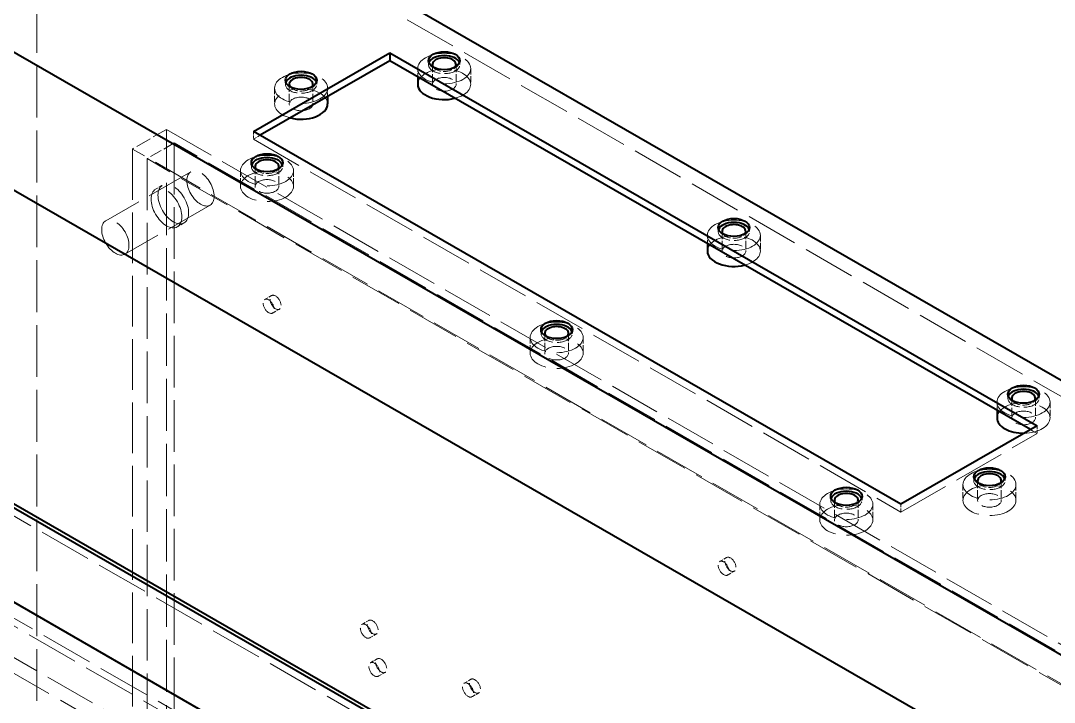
# Model space of a CAD drawing. Header units: millimetres. Extents: x 0 to 2378, y 0 to 1682.
# Drawn here: x 2150.9 to 2236.7, y 1500 to 1556.6 of the extents above; entities that cross this region are included whole.
import ezdxf

# ---------------------------------------------------------------- set-up
doc = ezdxf.new("R2010")
doc.units = ezdxf.units.MM
doc.header["$LTSCALE"] = 2
doc.linetypes.add('DASHED', pattern=[0.2067, 0.1654, -0.0413])
doc.layers.add('가려진 것(ISO)', color=2, linetype='DASHED', lineweight=18)
doc.layers.add('가시적인 것(ISO)', color=3, linetype='Continuous', lineweight=40)

msp = doc.modelspace()

# ---------------------------------------------------------------- linework, layer by layer
at = {"layer": '가려진 것(ISO)', "ltscale": 13.202866}
for p, q in [((2271.9172, 1505.4778), (2152.2747, 1574.3754)), ((2253.2496, 1494.7279), (2133.6071, 1563.6254)), ((2133.6071, 1552.1797), (2253.2496, 1483.2822)), ((2230.6221, 1470.2519), (2110.9797, 1539.1495)), ((2110.1312, 1538.6608), (2229.7736, 1469.7633)), ((2103.9086, 1535.0775), (2223.5511, 1466.18))]:
    msp.add_line(p, q, dxfattribs=at)
at = {"layer": '가려진 것(ISO)', "ltscale": 13.010817}
msp.add_line((2152.2747, 1574.3754), (2152.2747, 1468.8397), dxfattribs=at)
at = {"layer": '가려진 것(ISO)', "ltscale": 0.380839}
for p, q in [((2184.7744, 1553.2851), (2184.7744, 1552.9581)), ((2187.3744, 1553.2851), (2187.3744, 1552.9581)), ((2172.895, 1551.6564), (2172.895, 1551.3293)), ((2175.495, 1551.6564), (2175.495, 1551.3293)), ((2170.0666, 1544.8155), (2170.0666, 1544.4884)), ((2172.6666, 1544.8155), (2172.6666, 1544.4884)), ((2208.8161, 1539.4405), (2208.8161, 1539.1135)), ((2211.4161, 1539.4405), (2211.4161, 1539.1135)), ((2194.1082, 1530.9708), (2194.1082, 1530.6438)), ((2196.7082, 1530.9708), (2196.7082, 1530.6438)), ((2232.8577, 1525.5958), (2232.8577, 1525.2688)), ((2235.4577, 1525.5958), (2235.4577, 1525.2688)), ((2230.0293, 1518.7549), (2230.0293, 1518.4279)), ((2232.6293, 1518.7549), (2232.6293, 1518.4279)), ((2218.1499, 1517.1262), (2218.1499, 1516.7991)), ((2220.7499, 1517.1262), (2220.7499, 1516.7991))]:
    msp.add_line(p, q, dxfattribs=at)
at = {"layer": '가려진 것(ISO)', "ltscale": 1.904597}
for p, q in [((2185.091, 1552.9581), (2185.091, 1551.323)), ((2187.0578, 1552.9581), (2187.0578, 1551.323)), ((2173.2116, 1551.3293), (2173.2116, 1549.6942)), ((2175.1784, 1551.3293), (2175.1784, 1549.6942)), ((2170.3832, 1544.4884), (2170.3832, 1542.8534)), ((2172.35, 1544.4884), (2172.35, 1542.8534)), ((2209.1327, 1539.1135), (2209.1327, 1537.4784)), ((2211.0995, 1539.1135), (2211.0995, 1537.4784)), ((2194.4248, 1530.6438), (2194.4248, 1529.0087)), ((2196.3916, 1530.6438), (2196.3916, 1529.0087)), ((2233.1743, 1525.2688), (2233.1743, 1523.6337)), ((2235.1411, 1525.2688), (2235.1411, 1523.6337)), ((2230.3459, 1518.4279), (2230.3459, 1516.7928)), ((2232.3127, 1518.4279), (2232.3127, 1516.7928)), ((2218.4665, 1516.7991), (2218.4665, 1515.164)), ((2220.4333, 1516.7991), (2220.4333, 1515.164))]:
    msp.add_line(p, q, dxfattribs=at)
at = {"layer": '가려진 것(ISO)', "ltscale": 0.800926}
for p, q in [((2183.8744, 1552.6311), (2183.8744, 1551.9435)), ((2176.395, 1551.0023), (2176.395, 1550.3147)), ((2207.9161, 1538.7864), (2207.9161, 1538.0988)), ((2231.9577, 1524.9418), (2231.9577, 1524.2541))]:
    msp.add_line(p, q, dxfattribs=at)
at = {"layer": '가려진 것(ISO)', "ltscale": 1.523657}
for p, q in [((2188.2744, 1552.6311), (2188.2744, 1551.323)), ((2171.995, 1551.0023), (2171.995, 1549.6942)), ((2169.1666, 1544.1614), (2169.1666, 1542.8534)), ((2173.5666, 1544.1614), (2173.5666, 1542.8534)), ((2212.3161, 1538.7864), (2212.3161, 1537.4784)), ((2193.2082, 1530.3168), (2193.2082, 1529.0087)), ((2197.6082, 1530.3168), (2197.6082, 1529.0087)), ((2236.3577, 1524.9418), (2236.3577, 1523.6337)), ((2229.1293, 1518.1009), (2229.1293, 1516.7928)), ((2233.5293, 1518.1009), (2233.5293, 1516.7928)), ((2217.2499, 1516.4721), (2217.2499, 1515.164)), ((2221.6499, 1516.4721), (2221.6499, 1515.164))]:
    msp.add_line(p, q, dxfattribs=at)
at = {"layer": '가려진 것(ISO)', "ltscale": 3.809293}
msp.add_line((2163.0227, 1547.5838), (2160.1943, 1545.955), dxfattribs=at)
at = {"layer": '가려진 것(ISO)', "ltscale": 13.102725}
msp.add_line((2163.0227, 1441.3027), (2163.0227, 1547.5838), dxfattribs=at)
at = {"layer": '가려진 것(ISO)', "ltscale": 12.91355}
for p, q in [((2163.0227, 1547.5838), (2261.1692, 1491.065)), ((2258.3407, 1489.4362), (2160.1943, 1545.955))]:
    msp.add_line(p, q, dxfattribs=at)
at = {"layer": '가려진 것(ISO)', "ltscale": 0.761779}
for p, q in [((2170.2352, 1547.4215), (2170.2352, 1546.7675)), ((2162.1245, 1542.6159), (2162.6902, 1542.9416)), ((2163.921, 1539.4962), (2164.4867, 1539.8219)), ((2171.7501, 1533.7871), (2171.1845, 1533.4614)), ((2172.3973, 1532.6634), (2171.8316, 1532.3376)), ((2235.2891, 1522.9898), (2235.2891, 1522.3357)), ((2223.9753, 1516.4746), (2223.9753, 1515.8206)), ((2209.5096, 1512.0429), (2208.944, 1511.7171)), ((2210.1568, 1510.9191), (2209.5911, 1510.5934)), ((2179.8112, 1506.8261), (2179.2455, 1506.5003)), ((2180.4583, 1505.7023), (2179.8926, 1505.3765)), ((2180.5183, 1503.6392), (2179.9526, 1503.3135)), ((2181.1654, 1502.5154), (2180.5997, 1502.1897)), ((2188.2964, 1501.9397), (2187.7307, 1501.614)), ((2188.9436, 1500.8159), (2188.3779, 1500.4902))]:
    msp.add_line(p, q, dxfattribs=at)
at = {"layer": '가려진 것(ISO)', "ltscale": 0.764731}
for p, q in [((2170.8031, 1547.0945), (2170.2352, 1546.7675)), ((2235.2891, 1522.3357), (2234.7212, 1522.6628))]:
    msp.add_line(p, q, dxfattribs=at)
at = {"layer": '가려진 것(ISO)', "ltscale": 12.719114}
msp.add_line((2160.1943, 1545.955), (2160.1943, 1464.2791), dxfattribs=at)
at = {"layer": '가려진 것(ISO)', "ltscale": 3.047415}
msp.add_line((2163.6733, 1546.457), (2161.4105, 1545.154), dxfattribs=at)
at = {"layer": '가려진 것(ISO)', "ltscale": 12.917272}
for p, q in [((2163.6733, 1546.457), (2163.6733, 1441.6802)), ((2161.4105, 1545.154), (2161.4105, 1440.3772))]:
    msp.add_line(p, q, dxfattribs=at)
at = {"layer": '가려진 것(ISO)', "ltscale": 13.252056}
for p, q in [((2260.5186, 1490.6875), (2163.6733, 1546.457)), ((2258.2559, 1489.3845), (2161.4105, 1545.154))]:
    msp.add_line(p, q, dxfattribs=at)
at = {"layer": '가려진 것(ISO)', "ltscale": 13.131522}
msp.add_line((2170.2352, 1546.7675), (2223.9753, 1515.8206), dxfattribs=at)
at = {"layer": '가려진 것(ISO)', "ltscale": 12.094824}
for p, q in [((2165.0527, 1544.0714), (2157.9816, 1539.9994)), ((2166.6496, 1541.2983), (2159.5786, 1537.2263))]:
    msp.add_line(p, q, dxfattribs=at)
at = {"layer": '가려진 것(ISO)', "ltscale": 13.245917}
for p, q in [((2221.854, 1465.1863), (2109.5655, 1529.849)), ((2110.1312, 1530.1747), (2222.4197, 1465.5121))]:
    msp.add_line(p, q, dxfattribs=at)
at = {"layer": '가려진 것(ISO)', "ltscale": 12.912267}
for p, q in [((2115.5052, 1528.3705), (2224.9653, 1465.3366)), ((2111.5454, 1526.0902), (2221.0055, 1463.0563))]:
    msp.add_line(p, q, dxfattribs=at)
at = {"layer": '가려진 것(ISO)', "ltscale": 13.235192}
for p, q in [((2116.6365, 1527.7164), (2224.9653, 1465.334)), ((2111.5454, 1524.7846), (2219.8741, 1462.4022))]:
    msp.add_line(p, q, dxfattribs=at)
at = {"layer": '가려진 것(ISO)', "ltscale": 12.901145}
msp.add_line((2223.9753, 1515.8206), (2235.2891, 1522.3357), dxfattribs=at)
at = {"layer": '가려진 것(ISO)', "ltscale": 11.145789}
for centre in [(2186.0744, 1552.6311), (2174.195, 1551.0023), (2171.3666, 1544.1614), (2171.3666, 1542.8534), (2210.1161, 1538.7864), (2195.4082, 1530.3168), (2195.4082, 1529.0087), (2234.1577, 1524.9418), (2231.3293, 1518.1009), (2219.4499, 1516.4721), (2231.3293, 1516.7928), (2219.4499, 1515.164)]:
    msp.add_ellipse(centre, major_axis=(-2.2, 0), ratio=0.5758617, dxfattribs=at)
at = {"layer": '가려진 것(ISO)', "ltscale": 4.434569}
for centre in [(2186.0744, 1552.9581), (2174.195, 1551.3293), (2171.3666, 1544.4884), (2210.1161, 1539.1135), (2195.4082, 1530.6438), (2234.1577, 1525.2688), (2231.3293, 1518.4279), (2219.4499, 1516.7991)]:
    msp.add_ellipse(centre, major_axis=(1.3, 0), ratio=0.5758617, start_param=2.9214033, end_param=6.5033746, dxfattribs=at)
at = {"layer": '가려진 것(ISO)', "ltscale": 11.431421}
for centre, start_param, end_param in [((2186.0744, 1551.323), 5.1286421, 9.424778), ((2174.195, 1549.6942), 0, 4.2961359), ((2210.1161, 1537.4784), 5.1286421, 9.424778)]:
    msp.add_ellipse(centre, major_axis=(2.2, 0), ratio=0.5758617, start_param=start_param, end_param=end_param, dxfattribs=at)
at = {"layer": '가려진 것(ISO)', "ltscale": 2.255286}
for centre in [(2186.0744, 1552.9581), (2174.195, 1551.3293), (2171.3666, 1544.4884), (2210.1161, 1539.1135), (2195.4082, 1530.6438), (2234.1577, 1525.2688), (2231.3293, 1518.4279), (2219.4499, 1516.7991)]:
    msp.add_ellipse(centre, major_axis=(0.9834, 0), ratio=0.5758617, start_param=3.5082826, end_param=5.9164954, dxfattribs=at)
at = {"layer": '가려진 것(ISO)', "ltscale": 5.88435}
for centre in [(2186.0744, 1551.323), (2174.195, 1549.6942), (2171.3666, 1542.8534), (2210.1161, 1537.4784), (2195.4082, 1529.0087), (2234.1577, 1523.6337), (2231.3293, 1516.7928), (2219.4499, 1515.164)]:
    msp.add_ellipse(centre, major_axis=(-0.9834, 0), ratio=0.5758617, dxfattribs=at)
at = {"layer": '가려진 것(ISO)', "ltscale": 12.159042}
for centre in [(2165.8512, 1542.6848), (2158.7801, 1538.6129)]:
    msp.add_ellipse(centre, major_axis=(0.7985, -1.3865), ratio=0.5780931, dxfattribs=at)
at = {"layer": '가려진 것(ISO)', "ltscale": 13.678923}
for centre in [(2163.0227, 1541.056), (2163.5884, 1541.3818)]:
    msp.add_ellipse(centre, major_axis=(0.8983, -1.5599), ratio=0.5780931, dxfattribs=at)
at = {"layer": '가려진 것(ISO)', "ltscale": 3.879783}
for centre in [(2171.508, 1532.8995), (2172.0737, 1533.2253), (2209.2675, 1511.1552), (2209.8332, 1511.481), (2179.569, 1505.9384), (2180.1347, 1506.2642), (2180.2761, 1502.7516), (2180.8418, 1503.0773), (2188.0543, 1501.0521), (2188.62, 1501.3778)]:
    msp.add_ellipse(centre, major_axis=(0.3236, -0.5619), ratio=0.5780931, dxfattribs=at)
at = {"layer": '가려진 것(ISO)', "ltscale": 12.478338}
msp.add_ellipse((2234.1577, 1523.6337), major_axis=(2.2, 0), ratio=0.5758617, start_param=4.7351917, end_param=9.424778, dxfattribs=at)
at = {"layer": '가시적인 것(ISO)'}
for p, q in [((2273.0486, 1506.1319), (2152.2747, 1575.6809)), ((2253.2496, 1494.7304), (2132.4757, 1564.2794)), ((2170.2352, 1547.4215), (2181.5489, 1553.9367)), ((2181.5489, 1553.9367), (2181.5489, 1553.2826)), ((2181.5489, 1553.9367), (2235.2891, 1522.9898)), ((2132.4757, 1552.8338), (2253.2496, 1483.2847)), ((2181.5489, 1553.2826), (2170.8031, 1547.0945)), ((2234.7212, 1522.6628), (2181.5489, 1553.2826)), ((2183.8744, 1551.9435), (2183.8744, 1551.323)), ((2176.395, 1550.3147), (2176.395, 1549.6942)), ((2223.9753, 1516.4746), (2170.2352, 1547.4215)), ((2230.3393, 1470.0916), (2109.5655, 1539.6406)), ((2230.6221, 1470.2545), (2109.8483, 1539.8035)), ((2207.9161, 1538.0988), (2207.9161, 1537.4784)), ((2102.7772, 1535.7315), (2223.5511, 1466.1825)), ((2231.9577, 1524.2541), (2231.9577, 1523.6337)), ((2235.2891, 1522.9898), (2223.9753, 1516.4746))]:
    msp.add_line(p, q, dxfattribs=at)
for centre in [(2186.0744, 1553.2851), (2174.195, 1551.6564), (2171.3666, 1544.8155), (2210.1161, 1539.4405), (2195.4082, 1530.9708), (2234.1577, 1525.5958), (2231.3293, 1518.7549), (2219.4499, 1517.1262)]:
    msp.add_ellipse(centre, major_axis=(-1.3, 0), ratio=0.5758617, dxfattribs=at)
for centre, major_axis, start_param, end_param in [((2186.0744, 1552.9581), (-1.3, 0), 3.361782, 6.062996), ((2186.0744, 1552.9581), (-0.9834, 0), 2.7749027, 6.6498752), ((2174.195, 1551.3293), (-1.3, 0), 3.361782, 6.062996), ((2174.195, 1551.3293), (-0.9834, 0), 2.7749027, 6.6498752), ((2186.0744, 1551.323), (-2.2, 0), 0, 1.9870494), ((2174.195, 1549.6942), (2.2, 0), 4.2961359, 6.2831853), ((2171.3666, 1544.4884), (-1.3, 0), 3.361782, 6.062996), ((2171.3666, 1544.4884), (-0.9834, 0), 2.7749027, 6.6498752), ((2210.1161, 1539.1135), (-1.3, 0), 3.361782, 6.062996), ((2210.1161, 1539.1135), (-0.9834, 0), 2.7749027, 6.6498752), ((2210.1161, 1537.4784), (-2.2, 0), 0, 1.9870494), ((2195.4082, 1530.6438), (-1.3, 0), 3.361782, 6.062996), ((2195.4082, 1530.6438), (-0.9834, 0), 2.7749027, 6.6498752), ((2234.1577, 1525.2688), (-1.3, 0), 3.361782, 6.062996), ((2234.1577, 1525.2688), (-0.9834, 0), 2.7749027, 6.6498752), ((2234.1577, 1523.6337), (-2.2, 0), 0, 1.5935991), ((2231.3293, 1518.4279), (-1.3, 0), 3.361782, 6.062996), ((2231.3293, 1518.4279), (-0.9834, 0), 2.7749027, 6.6498752), ((2219.4499, 1516.7991), (-1.3, 0), 3.361782, 6.062996), ((2219.4499, 1516.7991), (-0.9834, 0), 2.7749027, 6.6498752)]:
    msp.add_ellipse(centre, major_axis=major_axis, ratio=0.5758617, start_param=start_param, end_param=end_param, dxfattribs=at)

doc.saveas('drawing.dxf')
